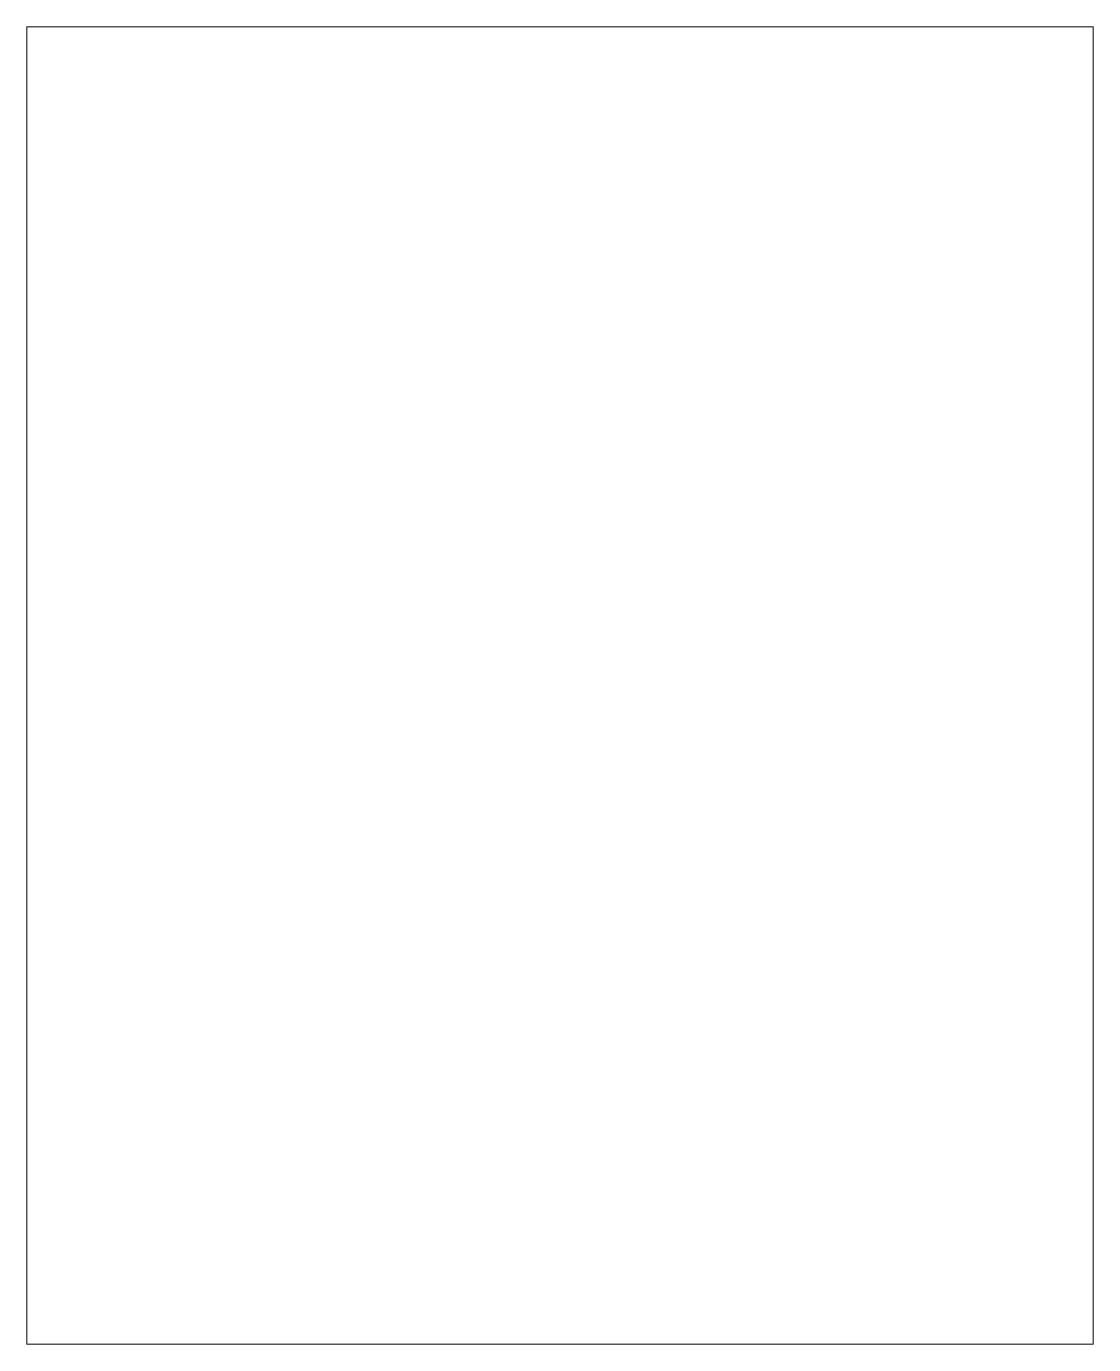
# Model space of a CAD drawing. Header units: millimetres. Extents: x -102 to 0, y 0 to 126.
import ezdxf

# ---------------------------------------------------------------- set-up
doc = ezdxf.new("R2010")
doc.units = ezdxf.units.MM
doc.header["$MEASUREMENT"] = 0
doc.layers.add('Board-Outline-Layer', color=7, linetype='Continuous', true_color=0xff00ff)

msp = doc.modelspace()

# ---------------------------------------------------------------- linework, layer by layer
at = {"layer": 'Board-Outline-Layer', "const_width": 0.1}
msp.add_lwpolyline([(-102, 0), (-102, 126), (0, 126), (0, 0)], close=True, dxfattribs=at)

doc.saveas('drawing.dxf')
